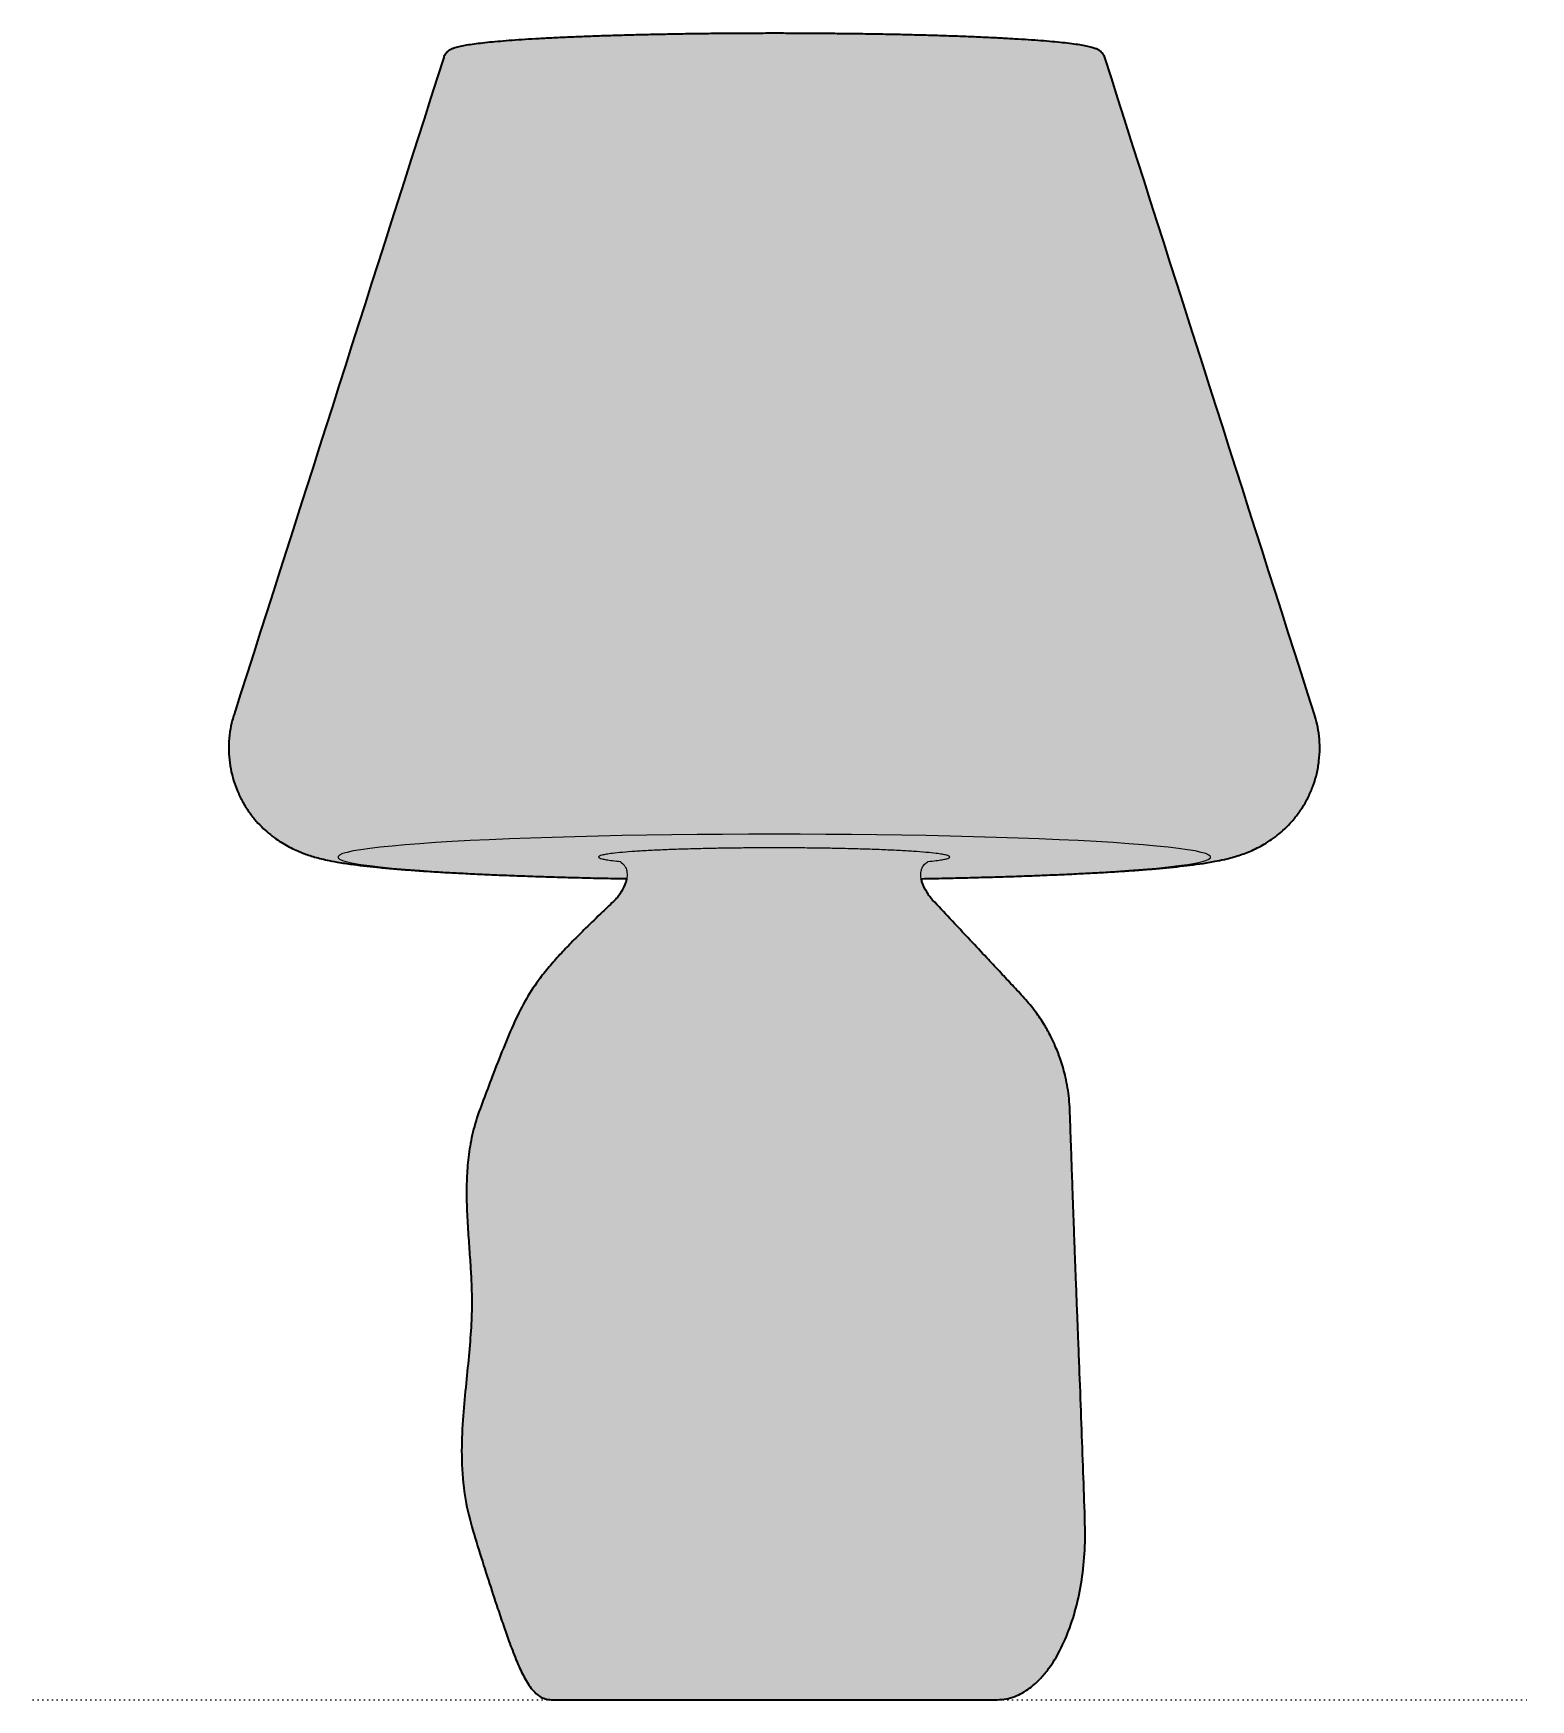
# Model space of a CAD drawing. Header units: millimetres. Extents: x 0 to 757, y -533 to 382.
# Drawn here: x 0 to 343.1, y 0 to 381.8 of the extents above; entities that cross this region are included whole.
import ezdxf

# ---------------------------------------------------------------- set-up
doc = ezdxf.new("R2010")
doc.units = ezdxf.units.MM
doc.linetypes.add('Dots', pattern=[1, 0, -1])
doc.layers.add('Blocks', color=7, linetype='Continuous')
doc.layers.add('Blocks$Fill', color=7, linetype='Continuous', true_color=0xffffff)
for name, color, linetype, lineweight, true_color in [('Blocks$Inner', 7, 'Continuous', 25, 0x007f00), ('Blocks$Outline', 7, 'Continuous', 35, 0xff3f3f), ('Groud', 7, 'Dots', 25, 0x243775)]:
    doc.layers.add(name, color=color, linetype=linetype, lineweight=lineweight, true_color=true_color)

# ---------------------------------------------------------------- blocks, each defined once
blk = doc.blocks.new('Apollo Shade Frint')
at = {"layer": 'Blocks$Fill'}
blk.add_hatch(color=256, dxfattribs=at).paths.add_polyline_path([(133.32, 183.25), (126.56, 176.76), (123.57, 173.77), (121, 171.08), (119.74, 169.68), (118.5, 168.25), (117.29, 166.8), (116.12, 165.3), (115.29, 164.17), (114.49, 163.01), (113.72, 161.83), (112.99, 160.62), (112.26, 159.33), (111.57, 158.01), (110.91, 156.68), (110.28, 155.33), (108.96, 152.33), (107.71, 149.31), (103.1, 137.37), (102.12, 134.7), (101.66, 133.36), (101.24, 132.01), (100.88, 130.72), (100.57, 129.43), (100.3, 128.13), (100.06, 126.82), (99.87, 125.58), (99.7, 124.33), (99.57, 123.07), (99.46, 121.82), (99.38, 120.62), (99.32, 119.41), (99.26, 117), (99.29, 114.11), (99.39, 111.23), (100.32, 96.47), (100.42, 94.17), (100.46, 91.87), (100.44, 89.02), (100.34, 86.17), (100.13, 82.88), (98.48, 65.01), (98.25, 61.02), (98.18, 59.03), (98.15, 57.03), (98.17, 54.92), (98.25, 52.82), (98.4, 50.72), (98.5, 49.67), (98.62, 48.62), (98.87, 46.8), (99.19, 44.99), (99.56, 43.19), (99.99, 41.4), (100.47, 39.62), (102.07, 34.33), (107.72, 17.01), (109.77, 11.32), (110.59, 9.23), (111.31, 7.56), (111.69, 6.73), (112.09, 5.91), (112.49, 5.13), (112.7, 4.74), (112.92, 4.36), (113.14, 3.99), (113.38, 3.62), (113.62, 3.26), (113.87, 2.9), (114.11, 2.59), (114.24, 2.43), (114.36, 2.28), (114.49, 2.13), (114.62, 1.99), (114.76, 1.84), (114.9, 1.7), (115.03, 1.57), (115.16, 1.45), (115.3, 1.33), (115.44, 1.21), (115.58, 1.1), (115.72, 0.99), (115.87, 0.89), (116.03, 0.79), (116.17, 0.69), (116.32, 0.61), (116.48, 0.52), (116.56, 0.48), (116.63, 0.45), (116.71, 0.41), (116.79, 0.38), (116.87, 0.34), (116.95, 0.31), (117.03, 0.28), (117.12, 0.25), (117.2, 0.23), (117.28, 0.2), (117.37, 0.18), (117.45, 0.16), (117.54, 0.14), (117.62, 0.12), (117.8, 0.09), (117.97, 0.07), (118.15, 0.05), (118.68, 0), (118.68, 0), (220.87, 0), (220.87, 0), (221.91, 0.07), (222.17, 0.1), (222.43, 0.12), (222.69, 0.16), (222.95, 0.2), (223.2, 0.25), (223.45, 0.3), (223.69, 0.37), (223.94, 0.43), (224.18, 0.51), (224.43, 0.59), (224.67, 0.67), (224.9, 0.76), (225.13, 0.85), (225.35, 0.94), (225.57, 1.04), (225.79, 1.14), (226.23, 1.35), (226.66, 1.58), (227.08, 1.82), (227.49, 2.08), (227.89, 2.35), (228.28, 2.63), (228.63, 2.89), (228.97, 3.16), (229.3, 3.44), (229.63, 3.73), (229.95, 4.03), (230.26, 4.33), (230.57, 4.64), (230.87, 4.96), (231.34, 5.48), (231.79, 6.01), (232.23, 6.56), (232.65, 7.12), (233.01, 7.61), (233.36, 8.12), (233.7, 8.63), (234.03, 9.14), (234.34, 9.67), (234.65, 10.2), (234.95, 10.73), (235.24, 11.27), (235.56, 11.9), (235.87, 12.54), (236.16, 13.18), (236.45, 13.82), (236.99, 15.13), (237.49, 16.45), (238, 17.94), (238.47, 19.44), (238.89, 20.96), (239.27, 22.49), (239.63, 24.13), (239.95, 25.78), (240.23, 27.45), (240.46, 29.11), (240.66, 30.84), (240.82, 32.56), (240.93, 34.29), (240.99, 36.02), (241.01, 37.74), (240.91, 42.9), (237.51, 135.08), (237.44, 136.42), (237.33, 137.76), (237.18, 138.98), (237, 140.2), (236.78, 141.42), (236.52, 142.62), (236.29, 143.6), (236.03, 144.57), (235.75, 145.54), (235.44, 146.49), (235.17, 147.29), (234.88, 148.07), (234.57, 148.85), (234.25, 149.63), (233.97, 150.26), (233.68, 150.89), (233.37, 151.52), (233.06, 152.14), (232.69, 152.84), (232.3, 153.54), (231.9, 154.23), (231.49, 154.91), (230.99, 155.7), (230.46, 156.49), (229.92, 157.26), (229.35, 158.02), (228.72, 158.82), (228.07, 159.6), (226.73, 161.13), (206.06, 183.23), (205.58, 183.81), (205.41, 184.03), (205.23, 184.28), (205.05, 184.54), (204.88, 184.81), (204.71, 185.08), (204.56, 185.34), (204.42, 185.6), (204.28, 185.87), (204.14, 186.14), (204.02, 186.41), (203.9, 186.69), (203.79, 186.97), (203.69, 187.26), (203.63, 187.47), (203.56, 187.69), (203.51, 187.9), (203.48, 188.01), (203.46, 188.12), (203.53, 188.12), (206.15, 188.17), (240.08, 189.3), (255.49, 190.27), (262.01, 190.87), (265.04, 191.21), (268.02, 191.62), (269.65, 191.88), (271.25, 192.18), (272.37, 192.41), (273.52, 192.68), (274.3, 192.88), (275.11, 193.1), (275.86, 193.33), (276.65, 193.58), (277.38, 193.84), (278.15, 194.14), (278.89, 194.44), (279.67, 194.79), (280.45, 195.17), (281.25, 195.59), (282.07, 196.05), (282.49, 196.3), (282.91, 196.56), (283.33, 196.84), (283.76, 197.13), (284.18, 197.43), (284.61, 197.75), (285.05, 198.08), (285.48, 198.43), (285.91, 198.8), (286.34, 199.17), (286.77, 199.57), (287.2, 199.99), (287.62, 200.41), (288.04, 200.85), (288.45, 201.31), (288.86, 201.79), (289.25, 202.27), (289.64, 202.77), (290.02, 203.28), (290.38, 203.81), (290.74, 204.34), (291.08, 204.89), (291.41, 205.45), (291.73, 206.02), (292.03, 206.6), (292.32, 207.19), (292.6, 207.79), (292.86, 208.39), (293.1, 209.01), (293.33, 209.63), (293.54, 210.26), (293.74, 210.89), (293.92, 211.53), (294.08, 212.18), (294.24, 212.9), (294.38, 213.63), (294.5, 214.36), (294.6, 215.1), (294.68, 215.82), (294.73, 216.54), (294.76, 217.27), (294.77, 217.99), (294.77, 218.7), (294.74, 219.4), (294.69, 220.11), (294.62, 220.81), (294.54, 221.5), (294.44, 222.18), (294.32, 222.86), (294.25, 223.2), (294.17, 223.54), (294.03, 224.09), (293.88, 224.65), (293.56, 225.75), (245.52, 376.31), (245.49, 376.38), (245.47, 376.44), (245.44, 376.5), (245.36, 376.7), (245.34, 376.75), (245.32, 376.79), (245.3, 376.84), (245.28, 376.88), (245.26, 376.92), (245.23, 376.96), (245.21, 377), (245.18, 377.03), (245.16, 377.07), (245.13, 377.1), (245.11, 377.14), (245.06, 377.2), (245, 377.26), (244.95, 377.32), (244.89, 377.38), (244.84, 377.44), (244.78, 377.49), (244.73, 377.54), (244.67, 377.59), (244.62, 377.64), (244.57, 377.68), (244.52, 377.73), (244.45, 377.77), (244.39, 377.82), (244.33, 377.86), (244.27, 377.9), (244.21, 377.94), (244.16, 377.97), (244.04, 378.04), (243.89, 378.11), (243.75, 378.19), (243.61, 378.25), (243.46, 378.31), (243.25, 378.39), (243.02, 378.47), (242.8, 378.54), (242.57, 378.61), (242.26, 378.69), (241.95, 378.76), (241.27, 378.91), (240.56, 379.04), (239.79, 379.17), (237.93, 379.43), (235.83, 379.68), (230.86, 380.13), (218, 380.89), (188.34, 381.71), (143.7, 381.58), (119.28, 380.78), (109.74, 380.2), (104.61, 379.77), (102.44, 379.53), (100.54, 379.29), (99.69, 379.16), (98.91, 379.03), (98.18, 378.89), (97.52, 378.74), (97.2, 378.66), (96.89, 378.58), (96.59, 378.49), (96.45, 378.44), (96.31, 378.39), (96.14, 378.33), (95.98, 378.26), (95.81, 378.19), (95.64, 378.11), (95.51, 378.04), (95.44, 378), (95.37, 377.96), (95.3, 377.91), (95.23, 377.87), (95.15, 377.82), (95.08, 377.76), (95.02, 377.72), (94.97, 377.67), (94.91, 377.63), (94.86, 377.57), (94.8, 377.52), (94.74, 377.47), (94.68, 377.41), (94.62, 377.34), (94.57, 377.28), (94.51, 377.22), (94.45, 377.15), (94.43, 377.12), (94.4, 377.08), (94.37, 377.04), (94.34, 377), (94.32, 376.96), (94.29, 376.92), (94.26, 376.88), (94.24, 376.83), (94.21, 376.78), (94.19, 376.73), (94.16, 376.68), (94.14, 376.63), (94.12, 376.58), (94.1, 376.52), (94.06, 376.42), (94.04, 376.37), (94.03, 376.31), (46.01, 225.76), (45.79, 225.07), (45.68, 224.72), (45.58, 224.38), (45.49, 224.06), (45.41, 223.73), (45.34, 223.41), (45.27, 223.08), (45.15, 222.42), (45.05, 221.76), (44.95, 221.04), (44.88, 220.32), (44.82, 219.59), (44.79, 218.86), (44.77, 218.15), (44.78, 217.44), (44.81, 216.73), (44.86, 216.02), (44.92, 215.33), (45.01, 214.64), (45.11, 213.95), (45.23, 213.27), (45.37, 212.6), (45.52, 211.94), (45.7, 211.29), (45.89, 210.64), (46.09, 210.01), (46.31, 209.38), (46.54, 208.76), (46.79, 208.15), (47.05, 207.56), (47.33, 206.98), (47.62, 206.4), (47.92, 205.83), (48.23, 205.28), (48.56, 204.75), (48.89, 204.22), (49.24, 203.7), (49.59, 203.2), (49.95, 202.71), (50.33, 202.23), (50.71, 201.77), (51.09, 201.32), (51.48, 200.88), (51.88, 200.46), (52.29, 200.05), (52.69, 199.66), (53.09, 199.28), (53.51, 198.91), (53.92, 198.56), (54.33, 198.22), (54.74, 197.9), (55.15, 197.59), (55.57, 197.29), (55.97, 197.01), (56.37, 196.74), (56.77, 196.48), (57.17, 196.23), (57.95, 195.78), (58.72, 195.36), (59.47, 194.98), (60.2, 194.64), (60.93, 194.33), (61.63, 194.05), (62.35, 193.78), (63.03, 193.54), (63.77, 193.3), (64.47, 193.09), (65.25, 192.88), (66.01, 192.68), (66.92, 192.47), (67.81, 192.28), (69, 192.05), (70.19, 191.84), (73.43, 191.35), (76.43, 190.99), (82.97, 190.36), (98.49, 189.35), (135.88, 188.13), (135.95, 188.12), (135.91, 187.94), (135.87, 187.76), (135.82, 187.59), (135.77, 187.41), (135.72, 187.26), (135.67, 187.11), (135.62, 186.96), (135.57, 186.82), (135.45, 186.53), (135.32, 186.24), (135.19, 185.96), (135.04, 185.68), (134.89, 185.4), (134.73, 185.13), (134.56, 184.85), (134.39, 184.57), (134.3, 184.44), (134.2, 184.31), (134.11, 184.18), (134.01, 184.05), (133.84, 183.84), (133.67, 183.64)], flags=0)
at = {"layer": 'Blocks$Inner'}
for p, q in [((94.03, 376.31), (46.01, 225.76)), ((293.56, 225.75), (245.52, 376.31)), ((134.95, 188.18), (135.96, 188.16)), ((135.88, 188.13), (135.95, 188.12)), ((203.46, 188.16), (204.59, 188.18)), ((203.46, 188.12), (203.53, 188.12))]:
    blk.add_line(p, q, dxfattribs=at)
blk.add_lwpolyline([(204.59, 188.18), (210.09, 188.3), (215.44, 188.43), (220.63, 188.58), (225.64, 188.75), (230.45, 188.93), (235.06, 189.12), (239.43, 189.33), (243.56, 189.55), (247.43, 189.79), (251.02, 190.04), (254.33, 190.29), (257.35, 190.56), (260.05, 190.84), (262.44, 191.12), (264.51, 191.41), (266.24, 191.71), (267.63, 192.01), (268.68, 192.31), (269.38, 192.62), (269.73, 192.93), (269.73, 193.24), (269.38, 193.55), (268.68, 193.86), (267.63, 194.16), (266.24, 194.47), (264.51, 194.76), (262.44, 195.05), (260.05, 195.34), (257.35, 195.61), (254.33, 195.88), (251.02, 196.14), (247.43, 196.38), (243.56, 196.62), (239.43, 196.84), (235.06, 197.05), (230.45, 197.25), (225.64, 197.43), (220.63, 197.59), (215.44, 197.74), (210.09, 197.88), (204.59, 197.99), (198.98, 198.09), (193.26, 198.17), (187.46, 198.24), (181.6, 198.28), (175.7, 198.31), (169.77, 198.32), (163.85, 198.31), (157.95, 198.28), (152.09, 198.24), (146.29, 198.17), (140.57, 198.09), (134.95, 197.99), (129.46, 197.88), (124.11, 197.74), (118.92, 197.59), (113.91, 197.43), (109.09, 197.25), (104.49, 197.05), (100.12, 196.84), (95.99, 196.62), (92.12, 196.38), (88.53, 196.14), (85.22, 195.88), (82.2, 195.61), (79.49, 195.34), (77.11, 195.05), (75.04, 194.76), (73.31, 194.47), (71.92, 194.16), (70.87, 193.86), (70.17, 193.55), (69.82, 193.24), (69.82, 192.93), (70.17, 192.62), (70.87, 192.31), (71.92, 192.01), (73.31, 191.71), (75.04, 191.41), (77.11, 191.12), (79.49, 190.84), (82.2, 190.56), (85.22, 190.29), (88.53, 190.04), (92.12, 189.79), (95.99, 189.55), (100.12, 189.33), (104.49, 189.12), (109.09, 188.93), (113.91, 188.75), (118.92, 188.58), (124.11, 188.43), (129.46, 188.3), (134.95, 188.18)], dxfattribs=at)
for points, knots in [([(169.77, 381.83), (168.93, 381.83), (166.48, 381.83), (162.42, 381.81), (157.64, 381.78), (152.91, 381.73), (148.25, 381.66), (143.68, 381.58), (139.22, 381.49), (134.89, 381.37), (130.71, 381.25), (126.7, 381.1), (122.87, 380.95), (119.24, 380.78), (115.83, 380.6), (112.64, 380.41), (109.69, 380.21), (106.99, 379.99), (104.56, 379.77), (102.39, 379.54), (100.49, 379.29), (98.85, 379.03), (97.45, 378.74), (96.45, 378.46), (95.7, 378.15), (95.14, 377.84), (94.65, 377.39), (94.24, 376.92), (94.07, 376.45), (94.03, 376.31)], [160.055962, 160.055962, 160.055962, 160.055962, 160.078066, 160.120085, 160.162111, 160.204138, 160.246168, 160.288202, 160.330241, 160.372287, 160.414343, 160.45641, 160.498492, 160.540594, 160.582723, 160.624887, 160.6671, 160.709384, 160.751772, 160.794321, 160.837135, 160.880422, 160.924664, 160.971233, 160.998352, 161.019707, 161.035212, 161.049258, 161.055962, 161.055962, 161.055962, 161.055962]), ([(245.52, 376.31), (245.44, 376.49), (245.31, 376.9), (244.93, 377.36), (244.48, 377.78), (243.98, 378.08), (243.36, 378.36), (242.51, 378.64), (241.34, 378.91), (239.81, 379.18), (238, 379.43), (235.89, 379.68), (233.53, 379.91), (230.91, 380.13), (228.04, 380.33), (224.93, 380.53), (221.59, 380.72), (218.04, 380.89), (214.27, 381.05), (210.33, 381.2), (206.2, 381.33), (201.93, 381.45), (197.51, 381.55), (192.98, 381.64), (188.35, 381.71), (183.65, 381.76), (178.88, 381.8), (174.25, 381.83), (171.21, 381.83), (169.77, 381.83)], [159.055962, 159.055962, 159.055962, 159.055962, 159.062842, 159.076315, 159.090883, 159.108407, 159.13189, 159.167857, 159.212816, 159.255197, 159.300032, 159.343544, 159.386444, 159.429026, 159.471424, 159.513706, 159.555912, 159.598066, 159.640182, 159.682271, 159.72434, 159.766393, 159.808435, 159.850468, 159.892494, 159.934515, 159.976532, 160.018547, 160.055962, 160.055962, 160.055962, 160.055962]), ([(46.01, 225.76), (45.86, 225.3), (45.43, 224), (44.99, 221.69), (44.73, 218.89), (44.8, 216.04), (45.18, 213.28), (45.84, 210.64), (46.75, 208.15), (47.88, 205.82), (49.2, 203.69), (50.67, 201.75), (52.25, 200.03), (53.9, 198.54), (55.55, 197.27), (57.17, 196.21), (58.74, 195.33), (60.24, 194.61), (61.69, 194.01), (63.11, 193.5), (64.57, 193.05), (66.15, 192.64), (68.03, 192.22), (70.43, 191.78), (73.24, 191.37), (76.33, 190.99), (79.49, 190.66), (82.87, 190.36), (86.51, 190.08), (90.3, 189.82), (94.28, 189.57), (98.44, 189.35), (102.79, 189.14), (107.31, 188.94), (112.01, 188.76), (116.87, 188.59), (121.88, 188.44), (127.03, 188.31), (131.7, 188.2), (134.69, 188.15), (135.88, 188.13)], [319.111923, 319.111923, 319.111923, 319.111923, 319.121427, 319.1389, 319.157944, 319.176551, 319.194719, 319.212487, 319.229884, 319.246927, 319.26362, 319.279952, 319.295893, 319.311401, 319.326454, 319.341109, 319.35557, 319.370194, 319.385351, 319.401674, 319.419999, 319.441544, 319.468388, 319.505096, 319.553504, 319.595127, 319.63422, 319.675509, 319.715126, 319.753766, 319.791796, 319.829417, 319.866749, 319.903871, 319.940836, 319.97768, 320.014431, 320.051108, 320.087728, 320.111923, 320.111923, 320.111923, 320.111923]), ([(203.53, 188.12), (204.41, 188.14), (207.09, 188.19), (211.45, 188.29), (216.62, 188.42), (221.65, 188.56), (226.52, 188.72), (231.23, 188.9), (235.77, 189.09), (240.13, 189.3), (244.29, 189.52), (248.24, 189.75), (252, 190), (255.55, 190.27), (258.91, 190.56), (262.09, 190.87), (265.14, 191.22), (268.19, 191.63), (270.91, 192.09), (273.22, 192.59), (275.02, 193.06), (276.56, 193.54), (278.08, 194.09), (279.63, 194.75), (281.24, 195.55), (282.91, 196.53), (284.63, 197.73), (286.37, 199.16), (288.07, 200.83), (289.67, 202.75), (291.12, 204.87), (292.36, 207.17), (293.37, 209.61), (294.16, 212.26), (294.65, 215.07), (294.83, 217.97), (294.67, 220.8), (294.26, 223.4), (293.78, 225.02), (293.56, 225.75)], [0, 0, 0, 0, 0.017776, 0.054296, 0.090855, 0.127463, 0.164131, 0.200875, 0.237714, 0.274677, 0.311797, 0.349127, 0.386738, 0.424741, 0.46331, 0.502738, 0.543578, 0.587018, 0.636384, 0.670486, 0.692714, 0.712186, 0.729419, 0.745336, 0.760676, 0.775946, 0.791453, 0.807449, 0.823949, 0.840838, 0.85798, 0.875275, 0.892657, 0.91009, 0.929481, 0.94843, 0.966903, 0.984948, 1, 1, 1, 1]), ([(169.77, 195.19), (168.42, 195.19), (165.74, 195.19), (161.76, 195.15), (157.87, 195.1), (153.73, 195.02), (149.44, 194.91), (145.14, 194.76), (141.25, 194.58), (137.81, 194.38), (134.91, 194.15), (132.77, 193.93), (131.25, 193.71), (130.26, 193.51), (129.66, 193.3), (129.47, 193.09), (129.66, 192.88), (130.26, 192.67), (131.26, 192.46), (132.64, 192.26), (133.94, 192.13), (134.61, 192.07)], [7.5, 7.5, 7.5, 7.5, 7.548496, 7.596409, 7.644225, 7.692435, 7.754414, 7.815978, 7.878161, 7.940338, 8.001904, 8.063891, 8.112098, 8.159913, 8.207824, 8.256321, 8.304823, 8.352736, 8.400549, 8.448751, 8.5, 8.5, 8.5, 8.5]), ([(204.99, 192.07), (205.64, 192.14), (206.92, 192.26), (208.29, 192.46), (209.29, 192.67), (209.89, 192.88), (210.08, 193.09), (209.89, 193.3), (209.29, 193.51), (208.3, 193.71), (206.78, 193.93), (204.64, 194.15), (201.74, 194.38), (198.3, 194.58), (194.41, 194.76), (190.11, 194.91), (185.82, 195.02), (181.68, 195.1), (177.79, 195.15), (173.81, 195.19), (171.13, 195.19), (169.77, 195.19)], [6.5, 6.5, 6.5, 6.5, 6.549893, 6.598169, 6.646051, 6.694032, 6.742598, 6.791169, 6.839151, 6.887032, 6.935303, 6.997385, 7.059038, 7.121299, 7.183577, 7.245228, 7.30729, 7.355572, 7.403457, 7.451437, 7.5, 7.5, 7.5, 7.5]), ([(134.61, 192.07), (134.51, 192.01), (134.47, 191.98), (134.84, 191.75), (135.21, 191.4), (135.51, 191.05), (135.92, 190.36), (136.15, 189.09), (135.81, 187.2), (134.97, 185.46), (134.07, 184.07), (133.55, 183.5), (133.32, 183.25)], [2, 2, 2, 2, 2.123418, 2.277175, 2.336729, 2.366302, 2.425469, 2.519751, 2.655388, 2.831287, 2.922545, 3, 3, 3, 3]), ([(206.06, 183.23), (205.86, 183.47), (205.37, 184.04), (204.49, 185.38), (203.68, 187.03), (203.29, 188.79), (203.4, 189.88), (203.58, 190.41), (203.71, 190.69), (203.92, 191.07), (204.42, 191.63), (204.82, 191.89), (205.07, 192.05), (204.99, 192.07)], [5.5, 5.5, 5.5, 5.5, 5.575652, 5.661116, 5.820732, 5.938449, 6.014149, 6.038809, 6.056303, 6.088454, 6.151265, 6.284561, 6.5, 6.5, 6.5, 6.5]), ([(133.32, 183.25), (132.36, 182.33), (130.09, 180.18), (126.83, 177.05), (123.69, 173.92), (120.98, 171.09), (118.48, 168.28), (115.71, 164.87), (112.82, 160.61), (110.14, 155.17), (107.62, 149.17), (105.27, 143.15), (103.11, 137.39), (101.15, 132.15), (99.99, 126.92), (99.4, 121.9), (99.21, 116.69), (99.35, 111.34), (99.7, 105.93), (100.06, 101.01), (100.35, 96.37), (100.52, 91.51), (100.38, 85.87), (99.88, 79.42), (99.14, 72.38), (98.41, 64.87), (98.02, 56.89), (98.38, 48.95), (99.86, 41.36), (102.07, 34.36), (104.22, 27.53), (106.11, 21.76), (107.67, 17.11), (109.05, 13.2), (110.46, 9.48), (112.02, 5.93), (113.44, 3.38), (114.83, 1.7), (115.97, 0.75), (117.27, 0.11), (118.21, 0.04), (118.68, 0)], [3, 3, 3, 3, 3.020696, 3.048774, 3.070682, 3.089741, 3.108932, 3.128061, 3.156244, 3.185884, 3.218534, 3.253562, 3.282481, 3.31103, 3.337813, 3.363219, 3.387537, 3.41658, 3.443894, 3.469301, 3.490729, 3.513741, 3.542159, 3.575088, 3.610441, 3.648063, 3.687855, 3.729845, 3.766485, 3.803212, 3.839531, 3.873463, 3.894003, 3.912983, 3.935325, 3.953519, 3.970923, 3.978785, 3.986035, 3.992931, 4, 4, 4, 4]), ([(220.87, 0), (221.56, 0.04), (222.94, 0.12), (225.51, 0.89), (228.27, 2.44), (230.76, 4.74), (233.13, 7.63), (235.47, 11.44), (237.67, 16.61), (239.42, 22.6), (240.58, 29.16), (241.12, 36), (240.88, 44.14), (240.54, 53.68), (240.14, 64.83), (239.77, 74.59), (239.47, 82.41), (239.25, 87.76), (239.08, 92.05), (238.95, 95.42), (238.82, 98.65), (238.68, 102.39), (238.51, 107), (238.32, 112.17), (238.14, 117.33), (237.96, 122.4), (237.79, 127.32), (237.59, 132.47), (237.46, 137.62), (236.66, 142.35), (235.56, 146.3), (234.36, 149.47), (233.03, 152.27), (231.43, 155.1), (229.36, 158.14), (226.77, 161.13), (224.04, 164.03), (221.29, 166.99), (218.18, 170.32), (214.4, 174.36), (210.26, 178.76), (207.38, 181.83), (206.06, 183.23)], [4.5, 4.5, 4.5, 4.5, 4.510381, 4.520445, 4.539555, 4.55674, 4.570554, 4.594659, 4.62243, 4.653399, 4.686513, 4.720583, 4.754409, 4.806451, 4.861324, 4.919009, 4.950563, 4.976912, 4.998059, 5.014007, 5.026908, 5.046255, 5.069752, 5.095355, 5.12297, 5.145977, 5.170165, 5.195561, 5.222004, 5.246327, 5.266162, 5.282725, 5.296506, 5.312209, 5.330848, 5.350921, 5.370479, 5.389671, 5.410468, 5.437688, 5.471554, 5.5, 5.5, 5.5, 5.5])]:
    blk.add_open_spline(points, degree=3, knots=knots, dxfattribs=at)
blk.add_open_spline([(118.68, 0), (118.68, 0), (118.85, 0), (119.59, 0), (120.81, 0), (122.5, 0), (124.65, 0), (127.23, 0), (130.22, 0), (133.59, 0), (137.31, 0), (141.35, 0), (145.65, 0), (150.19, 0), (154.92, 0), (159.79, 0), (164.76, 0), (169.77, 0), (174.79, 0), (179.76, 0), (184.63, 0), (189.36, 0), (193.9, 0), (198.2, 0), (202.24, 0), (205.96, 0), (209.33, 0), (212.32, 0), (214.9, 0), (217.05, 0), (218.74, 0), (219.96, 0), (220.7, 0), (220.87, 0), (220.87, 0)], degree=3, dxfattribs=at)
at = {"layer": 'Blocks$Outline'}
for points, knots in [([(203.46, 188.12), (203.48, 188.12), (203.51, 188.12), (203.53, 188.12), (204.41, 188.14), (207.09, 188.19), (211.45, 188.29), (216.62, 188.42), (221.65, 188.56), (226.52, 188.72), (231.23, 188.9), (235.77, 189.09), (240.13, 189.3), (244.29, 189.52), (248.24, 189.75), (252, 190), (255.55, 190.27), (258.91, 190.56), (262.09, 190.87), (265.14, 191.22), (268.19, 191.63), (270.91, 192.09), (273.22, 192.59), (275.02, 193.06), (276.56, 193.54), (278.08, 194.09), (279.63, 194.75), (281.24, 195.55), (282.91, 196.53), (284.63, 197.73), (286.37, 199.16), (288.07, 200.83), (289.67, 202.75), (291.12, 204.87), (292.36, 207.17), (293.37, 209.61), (294.16, 212.26), (294.65, 215.07), (294.83, 217.97), (294.67, 220.8), (294.26, 223.4), (293.78, 225.02), (293.56, 225.75), (277.55, 275.94), (261.53, 326.13), (245.52, 376.31), (245.44, 376.49), (245.31, 376.9), (244.93, 377.36), (244.48, 377.78), (243.98, 378.08), (243.36, 378.36), (242.51, 378.64), (241.34, 378.91), (239.81, 379.18), (238, 379.43), (235.89, 379.68), (233.53, 379.91), (230.91, 380.13), (228.04, 380.33), (224.93, 380.53), (221.59, 380.72), (218.04, 380.89), (214.27, 381.05), (210.33, 381.2), (206.2, 381.33), (201.93, 381.45), (197.51, 381.55), (192.98, 381.64), (188.35, 381.71), (183.65, 381.76), (178.88, 381.8), (174.25, 381.83), (171.21, 381.83), (169.77, 381.83), (168.93, 381.83), (166.48, 381.83), (162.42, 381.81), (157.64, 381.78), (152.91, 381.73), (148.25, 381.66), (143.68, 381.58), (139.22, 381.49), (134.89, 381.37), (130.71, 381.25), (126.7, 381.1), (122.87, 380.95), (119.24, 380.78), (115.83, 380.6), (112.64, 380.41), (109.69, 380.21), (106.99, 379.99), (104.56, 379.77), (102.39, 379.54), (100.49, 379.29), (98.85, 379.03), (97.45, 378.74), (96.45, 378.46), (95.7, 378.15), (95.14, 377.84), (94.65, 377.39), (94.24, 376.92), (94.07, 376.45), (94.03, 376.31), (78.02, 326.13), (62.02, 275.94), (46.01, 225.76), (45.86, 225.3), (45.43, 224), (44.99, 221.69), (44.73, 218.89), (44.8, 216.04), (45.18, 213.28), (45.84, 210.64), (46.75, 208.15), (47.88, 205.82), (49.2, 203.69), (50.67, 201.75), (52.25, 200.03), (53.9, 198.54), (55.55, 197.27), (57.17, 196.21), (58.74, 195.33), (60.24, 194.61), (61.69, 194.01), (63.11, 193.5), (64.57, 193.05), (66.15, 192.64), (68.03, 192.22), (70.43, 191.78), (73.24, 191.37), (76.33, 190.99), (79.49, 190.66), (82.87, 190.36), (86.51, 190.08), (90.3, 189.82), (94.28, 189.57), (98.44, 189.35), (102.79, 189.14), (107.31, 188.94), (112.01, 188.76), (116.87, 188.59), (121.88, 188.44), (127.03, 188.31), (131.7, 188.2), (134.69, 188.15), (135.88, 188.13), (135.9, 188.13), (135.93, 188.13), (135.95, 188.12)], [-0.000443, -0.000443, -0.000443, -0.000443, 0, 0, 0, 0.017776, 0.054296, 0.090855, 0.127463, 0.164131, 0.200875, 0.237714, 0.274677, 0.311797, 0.349127, 0.386738, 0.424741, 0.46331, 0.502738, 0.543578, 0.587018, 0.636384, 0.670486, 0.692714, 0.712186, 0.729419, 0.745336, 0.760676, 0.775946, 0.791453, 0.807449, 0.823949, 0.840838, 0.85798, 0.875275, 0.892657, 0.91009, 0.929481, 0.94843, 0.966903, 0.984948, 1, 1, 1, 159.055962, 159.055962, 159.055962, 159.062842, 159.076315, 159.090883, 159.108407, 159.13189, 159.167857, 159.212816, 159.255197, 159.300032, 159.343544, 159.386444, 159.429026, 159.471424, 159.513706, 159.555912, 159.598066, 159.640182, 159.682271, 159.72434, 159.766393, 159.808435, 159.850468, 159.892494, 159.934515, 159.976532, 160.018547, 160.055962, 160.055962, 160.055962, 160.078066, 160.120085, 160.162111, 160.204138, 160.246168, 160.288202, 160.330241, 160.372287, 160.414343, 160.45641, 160.498492, 160.540594, 160.582723, 160.624887, 160.6671, 160.709384, 160.751772, 160.794321, 160.837135, 160.880422, 160.924664, 160.971233, 160.998352, 161.019707, 161.035212, 161.049258, 161.055962, 161.055962, 161.055962, 319.111923, 319.111923, 319.111923, 319.121427, 319.1389, 319.157944, 319.176551, 319.194719, 319.212487, 319.229884, 319.246927, 319.26362, 319.279952, 319.295893, 319.311401, 319.326454, 319.341109, 319.35557, 319.370194, 319.385351, 319.401674, 319.419999, 319.441544, 319.468388, 319.505096, 319.553504, 319.595127, 319.63422, 319.675509, 319.715126, 319.753766, 319.791796, 319.829417, 319.866749, 319.903871, 319.940836, 319.97768, 320.014431, 320.051108, 320.087728, 320.111923, 320.111923, 320.111923, 320.112404, 320.112404, 320.112404, 320.112404]), ([(135.95, 188.12), (135.9, 187.88), (135.64, 186.84), (134.97, 185.46), (134.07, 184.07), (133.55, 183.5), (133.32, 183.25)], [0.6029421, 0.6029421, 0.6029421, 0.6029421, 0.6553878, 0.831287, 0.9225448, 1, 1, 1, 1]), ([(206.06, 183.23), (205.86, 183.47), (205.37, 184.04), (204.49, 185.38), (203.81, 186.76), (203.52, 187.83), (203.46, 188.12)], [0, 0, 0, 0, 0.0756525, 0.161116, 0.3207324, 0.3798787, 0.3798787, 0.3798787, 0.3798787]), ([(133.32, 183.25), (132.36, 182.33), (130.09, 180.18), (126.83, 177.05), (123.69, 173.92), (120.98, 171.09), (118.48, 168.28), (115.71, 164.87), (112.82, 160.61), (110.14, 155.17), (107.62, 149.17), (105.27, 143.15), (103.11, 137.39), (101.15, 132.15), (99.99, 126.92), (99.4, 121.9), (99.21, 116.69), (99.35, 111.34), (99.7, 105.93), (100.06, 101.01), (100.35, 96.37), (100.52, 91.51), (100.38, 85.87), (99.88, 79.42), (99.14, 72.38), (98.41, 64.87), (98.02, 56.89), (98.38, 48.95), (99.86, 41.36), (102.07, 34.36), (104.22, 27.53), (106.11, 21.76), (107.67, 17.11), (109.05, 13.2), (110.46, 9.48), (112.02, 5.93), (113.44, 3.38), (114.83, 1.7), (115.97, 0.75), (117.27, 0.11), (118.21, 0.04), (118.68, 0), (118.68, 0), (118.85, 0), (119.59, 0), (120.81, 0), (122.5, 0), (124.65, 0), (127.23, 0), (130.22, 0), (133.59, 0), (137.31, 0), (141.35, 0), (145.65, 0), (150.19, 0), (154.92, 0), (159.79, 0), (164.76, 0), (169.77, 0), (174.79, 0), (179.76, 0), (184.63, 0), (189.36, 0), (193.9, 0), (198.2, 0), (202.24, 0), (205.96, 0), (209.33, 0), (212.32, 0), (214.9, 0), (217.05, 0), (218.74, 0), (219.96, 0), (220.7, 0), (220.87, 0), (220.87, 0), (221.56, 0.04), (222.94, 0.12), (225.51, 0.89), (228.27, 2.44), (230.76, 4.74), (233.13, 7.63), (235.47, 11.44), (237.67, 16.61), (239.42, 22.6), (240.58, 29.16), (241.12, 36), (240.88, 44.14), (240.54, 53.68), (240.14, 64.83), (239.77, 74.59), (239.47, 82.41), (239.25, 87.76), (239.08, 92.05), (238.95, 95.42), (238.82, 98.65), (238.68, 102.39), (238.51, 107), (238.32, 112.17), (238.14, 117.33), (237.96, 122.4), (237.79, 127.32), (237.59, 132.47), (237.46, 137.62), (236.66, 142.35), (235.56, 146.3), (234.36, 149.47), (233.03, 152.27), (231.43, 155.1), (229.36, 158.14), (226.77, 161.13), (224.04, 164.03), (221.29, 166.99), (218.18, 170.32), (214.4, 174.36), (210.26, 178.76), (207.38, 181.83), (206.06, 183.23)], [0, 0, 0, 0, 0.020696, 0.048774, 0.070682, 0.089741, 0.108932, 0.128061, 0.156244, 0.185884, 0.218534, 0.253562, 0.282481, 0.31103, 0.337813, 0.363219, 0.387537, 0.41658, 0.443894, 0.469301, 0.490729, 0.513741, 0.542159, 0.575088, 0.610441, 0.648063, 0.687855, 0.729845, 0.766485, 0.803212, 0.839531, 0.873463, 0.894003, 0.912983, 0.935325, 0.953519, 0.970923, 0.978785, 0.986035, 0.992931, 1, 1, 1, 1.015625, 1.03125, 1.046875, 1.0625, 1.078125, 1.09375, 1.109375, 1.125, 1.140625, 1.15625, 1.171875, 1.1875, 1.203125, 1.21875, 1.234375, 1.25, 1.265625, 1.28125, 1.296875, 1.3125, 1.328125, 1.34375, 1.359375, 1.375, 1.390625, 1.40625, 1.421875, 1.4375, 1.453125, 1.46875, 1.484375, 1.5, 1.5, 1.5, 1.510381, 1.520445, 1.539555, 1.55674, 1.570554, 1.594659, 1.62243, 1.653399, 1.686513, 1.720583, 1.754409, 1.806451, 1.861324, 1.919009, 1.950563, 1.976912, 1.998059, 2.014007, 2.026908, 2.046255, 2.069752, 2.095355, 2.12297, 2.145977, 2.170165, 2.195561, 2.222004, 2.246327, 2.266162, 2.282725, 2.296506, 2.312209, 2.330848, 2.350921, 2.370479, 2.389671, 2.410468, 2.437688, 2.471554, 2.5, 2.5, 2.5, 2.5])]:
    blk.add_open_spline(points, degree=3, knots=knots, dxfattribs=at)

msp = doc.modelspace()

# ---------------------------------------------------------------- linework, layer by layer
at = {"layer": 'Groud'}
msp.add_lwpolyline([(0, 0), (343.11, 0)], dxfattribs=at)

# ---------------------------------------------------------------- block references
at = {"layer": 'Blocks'}
msp.add_blockref('Apollo Shade Frint', (0, 0), dxfattribs=at)

doc.saveas('drawing.dxf')
